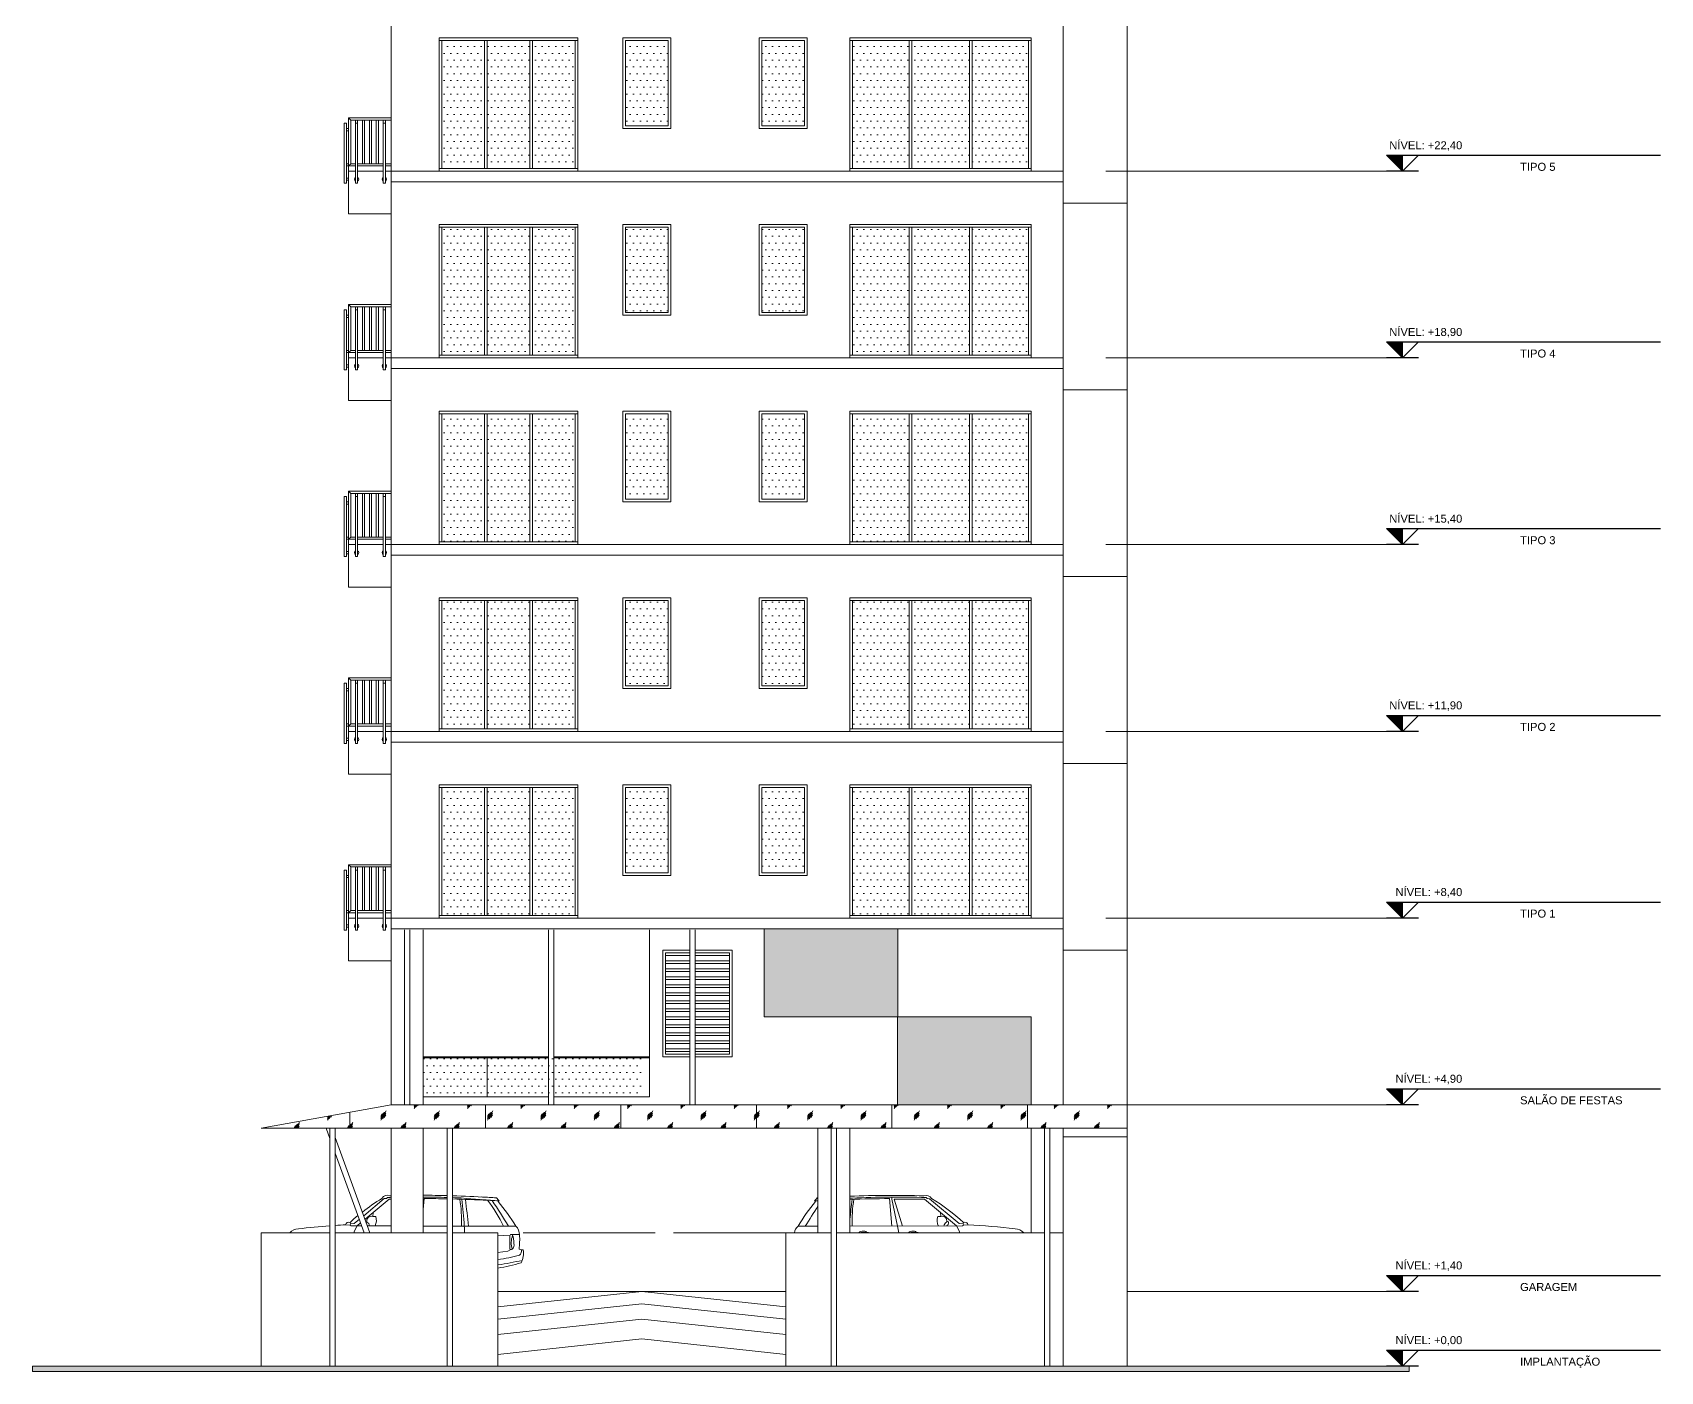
# Model space of a CAD drawing. Header units: millimetres. Extents: x -51 to 151, y -74 to 104.
# Drawn here: x -50.53 to -20.01, y -0.1 to 25 of the extents above; entities that cross this region are included whole.
import ezdxf
from ezdxf.enums import TextEntityAlignment as Align

# ---------------------------------------------------------------- set-up
doc = ezdxf.new("R2010")
doc.units = ezdxf.units.MM
doc.header["$LTSCALE"] = 15
for name, color, linetype in [('251', 251, 'Continuous'), ('G', 8, 'Continuous'), ('Text', 3, 'Continuous')]:
    doc.layers.add(name, color=color, linetype=linetype)
doc.styles.add('DM-TXT-100', font='arial.ttf', dxfattribs={"height": 0.2})
doc.styles.add('PADRAO', font='arial.ttf', dxfattribs={"height": 0.1})
pattern_1 = [(0, (-521.98709, 48.73938), (0.0635, 0.127), [0, -0.127])]

# ---------------------------------------------------------------- blocks, each defined once
blk = doc.blocks.new('SIMBOLO NIVEL CORTE')
blk.add_hatch(color=1).paths.add_polyline_path([(0.3, 0.3), (0, 0.3), (0, 0)])
at = {"color": 1}
for p, q in [((0.301, 0.3), (-4.838, 0.3)), ((-0.301, 0), (0.301, 0)), ((0, 0), (0, 0.3))]:
    blk.add_line(p, q, dxfattribs=at)
blk.add_lwpolyline([(-0.3, 0.3), (0, 0), (0.3, 0.3)], dxfattribs=at)
at = {"layer": 'Text'}
for tag, p, height, style in [('PAVIMENTOXX', (-4.838, 0.412), 0.22, 'PADRAO'), ('PAVIMENTOXXXXX', (-4.838, 0.008), 0.18, 'DM-TXT-100')]:
    blk.add_attdef(tag, p, '', height=height, dxfattribs=dict(at, style=style))
at = {"layer": 'Text', "style": 'DM-TXT-100'}
blk.add_attdef('NIVELXXXXX', text='', height=0.18, dxfattribs=at).set_placement((0.246, 0.412), align=Align.RIGHT)

msp = doc.modelspace()

# ---------------------------------------------------------------- hatches: boundary and pattern name
at = {"linetype": 'Continuous', "lineweight": 13}
h = msp.add_hatch(dxfattribs=at)
h.set_pattern_fill('DOTS', color=153, scale=0.08)
h.set_pattern_definition(pattern_1)
h.paths.add_polyline_path([(-42.055, 24.85), (-42.855, 24.85), (-42.855, 22.45), (-42.055, 22.45)])
h.paths.add_polyline_path([(-41.205, 24.85), (-42.005, 24.85), (-42.005, 22.45), (-41.205, 22.45)])
h.paths.add_polyline_path([(-40.355, 24.85), (-41.155, 24.85), (-41.155, 22.45), (-40.355, 22.45)])
h = msp.add_hatch(dxfattribs=at)
h.set_pattern_fill('DOTS', color=153, scale=0.08)
h.set_pattern_definition(pattern_1)
h.paths.add_polyline_path([(-39.41, 23.25), (-39.41, 24.85), (-38.61, 24.85), (-38.61, 23.25)])
h = msp.add_hatch(dxfattribs=at)
h.set_pattern_fill('DOTS', color=153, scale=0.08)
h.set_pattern_definition(pattern_1)
h.paths.add_polyline_path([(-36.855, 23.25), (-36.855, 24.85), (-36.055, 24.85), (-36.055, 23.25)])
h = msp.add_hatch(dxfattribs=at)
h.set_pattern_fill('DOTS', color=153, scale=0.08)
h.set_pattern_definition(pattern_1)
h.paths.add_polyline_path([(-31.855, 24.85), (-32.913, 24.85), (-32.913, 22.45), (-31.855, 22.45)])
h.paths.add_polyline_path([(-34.096, 24.85), (-35.155, 24.85), (-35.155, 22.45), (-34.096, 22.45)])
h.paths.add_polyline_path([(-32.963, 24.85), (-34.046, 24.85), (-34.046, 22.45), (-32.963, 22.45)])
h = msp.add_hatch(dxfattribs=at)
h.set_pattern_fill('DOTS', color=153, scale=0.08)
h.set_pattern_definition(pattern_1)
h.paths.add_polyline_path([(-42.055, 21.35), (-42.855, 21.35), (-42.855, 18.95), (-42.055, 18.95)])
h.paths.add_polyline_path([(-41.205, 21.35), (-42.005, 21.35), (-42.005, 18.95), (-41.205, 18.95)])
h.paths.add_polyline_path([(-40.355, 21.35), (-41.155, 21.35), (-41.155, 18.95), (-40.355, 18.95)])
h = msp.add_hatch(dxfattribs=at)
h.set_pattern_fill('DOTS', color=153, scale=0.08)
h.set_pattern_definition(pattern_1)
h.paths.add_polyline_path([(-39.41, 19.75), (-39.41, 21.35), (-38.61, 21.35), (-38.61, 19.75)])
h = msp.add_hatch(dxfattribs=at)
h.set_pattern_fill('DOTS', color=153, scale=0.08)
h.set_pattern_definition(pattern_1)
h.paths.add_polyline_path([(-36.855, 19.75), (-36.855, 21.35), (-36.055, 21.35), (-36.055, 19.75)])
h = msp.add_hatch(dxfattribs=at)
h.set_pattern_fill('DOTS', color=153, scale=0.08)
h.set_pattern_definition(pattern_1)
h.paths.add_polyline_path([(-31.855, 21.35), (-32.913, 21.35), (-32.913, 18.95), (-31.855, 18.95)])
h.paths.add_polyline_path([(-34.096, 21.35), (-35.155, 21.35), (-35.155, 18.95), (-34.096, 18.95)])
h.paths.add_polyline_path([(-32.963, 21.35), (-34.046, 21.35), (-34.046, 18.95), (-32.963, 18.95)])
h = msp.add_hatch(dxfattribs=at)
h.set_pattern_fill('DOTS', color=153, scale=0.08)
h.set_pattern_definition(pattern_1)
h.paths.add_polyline_path([(-42.055, 17.85), (-42.855, 17.85), (-42.855, 15.45), (-42.055, 15.45)])
h.paths.add_polyline_path([(-41.205, 17.85), (-42.005, 17.85), (-42.005, 15.45), (-41.205, 15.45)])
h.paths.add_polyline_path([(-40.355, 17.85), (-41.155, 17.85), (-41.155, 15.45), (-40.355, 15.45)])
h = msp.add_hatch(dxfattribs=at)
h.set_pattern_fill('DOTS', color=153, scale=0.08)
h.set_pattern_definition(pattern_1)
h.paths.add_polyline_path([(-39.41, 16.25), (-39.41, 17.85), (-38.61, 17.85), (-38.61, 16.25)])
h = msp.add_hatch(dxfattribs=at)
h.set_pattern_fill('DOTS', color=153, scale=0.08)
h.set_pattern_definition(pattern_1)
h.paths.add_polyline_path([(-36.855, 16.25), (-36.855, 17.85), (-36.055, 17.85), (-36.055, 16.25)])
h = msp.add_hatch(dxfattribs=at)
h.set_pattern_fill('DOTS', color=153, scale=0.08)
h.set_pattern_definition(pattern_1)
h.paths.add_polyline_path([(-31.855, 17.85), (-32.913, 17.85), (-32.913, 15.45), (-31.855, 15.45)])
h.paths.add_polyline_path([(-34.096, 17.85), (-35.155, 17.85), (-35.155, 15.45), (-34.096, 15.45)])
h.paths.add_polyline_path([(-32.963, 17.85), (-34.046, 17.85), (-34.046, 15.45), (-32.963, 15.45)])
h = msp.add_hatch(dxfattribs=at)
h.set_pattern_fill('DOTS', color=153, scale=0.08)
h.set_pattern_definition(pattern_1)
h.paths.add_polyline_path([(-42.055, 14.35), (-42.855, 14.35), (-42.855, 11.95), (-42.055, 11.95)])
h.paths.add_polyline_path([(-41.205, 14.35), (-42.005, 14.35), (-42.005, 11.95), (-41.205, 11.95)])
h.paths.add_polyline_path([(-40.355, 14.35), (-41.155, 14.35), (-41.155, 11.95), (-40.355, 11.95)])
h = msp.add_hatch(dxfattribs=at)
h.set_pattern_fill('DOTS', color=153, scale=0.08)
h.set_pattern_definition(pattern_1)
h.paths.add_polyline_path([(-39.41, 12.75), (-39.41, 14.35), (-38.61, 14.35), (-38.61, 12.75)])
h = msp.add_hatch(dxfattribs=at)
h.set_pattern_fill('DOTS', color=153, scale=0.08)
h.set_pattern_definition(pattern_1)
h.paths.add_polyline_path([(-36.855, 12.75), (-36.855, 14.35), (-36.055, 14.35), (-36.055, 12.75)])
h = msp.add_hatch(dxfattribs=at)
h.set_pattern_fill('DOTS', color=153, scale=0.08)
h.set_pattern_definition(pattern_1)
h.paths.add_polyline_path([(-31.855, 14.35), (-32.913, 14.35), (-32.913, 11.95), (-31.855, 11.95)])
h.paths.add_polyline_path([(-34.096, 14.35), (-35.155, 14.35), (-35.155, 11.95), (-34.096, 11.95)])
h.paths.add_polyline_path([(-32.963, 14.35), (-34.046, 14.35), (-34.046, 11.95), (-32.963, 11.95)])
h = msp.add_hatch(dxfattribs=at)
h.set_pattern_fill('DOTS', color=153, scale=0.08)
h.set_pattern_definition(pattern_1)
h.paths.add_polyline_path([(-42.055, 10.85), (-42.855, 10.85), (-42.855, 8.45), (-42.055, 8.45)])
h.paths.add_polyline_path([(-41.205, 10.85), (-42.005, 10.85), (-42.005, 8.45), (-41.205, 8.45)])
h.paths.add_polyline_path([(-40.355, 10.85), (-41.155, 10.85), (-41.155, 8.45), (-40.355, 8.45)])
h = msp.add_hatch(dxfattribs=at)
h.set_pattern_fill('DOTS', color=153, scale=0.08)
h.set_pattern_definition(pattern_1)
h.paths.add_polyline_path([(-39.41, 9.25), (-39.41, 10.85), (-38.61, 10.85), (-38.61, 9.25)])
h = msp.add_hatch(dxfattribs=at)
h.set_pattern_fill('DOTS', color=153, scale=0.08)
h.set_pattern_definition(pattern_1)
h.paths.add_polyline_path([(-36.855, 9.25), (-36.855, 10.85), (-36.055, 10.85), (-36.055, 9.25)])
h = msp.add_hatch(dxfattribs=at)
h.set_pattern_fill('DOTS', color=153, scale=0.08)
h.set_pattern_definition(pattern_1)
h.paths.add_polyline_path([(-31.855, 10.85), (-32.913, 10.85), (-32.913, 8.45), (-31.855, 8.45)])
h.paths.add_polyline_path([(-34.096, 10.85), (-35.155, 10.85), (-35.155, 8.45), (-34.096, 8.45)])
h.paths.add_polyline_path([(-32.963, 10.85), (-34.046, 10.85), (-34.046, 8.45), (-32.963, 8.45)])
h = msp.add_hatch(dxfattribs=at)
h.set_pattern_fill('ANGLE', color=143, scale=0.001)
h.set_pattern_definition([(0, (-435.740241, 48.34), (0, 0.006985), [0.00508, -0.001905]), (90, (-435.740241, 48.34), (-0.006985, 4e-19), [0.00508, -0.001905])])
h.paths.add_polyline_path([(-34.31, 6.55), (-36.815, 6.55), (-36.815, 8.2), (-34.31, 8.2)])
h.paths.add_polyline_path([(-34.314, 6.55), (-31.805, 6.55), (-31.805, 4.9), (-34.314, 4.9)])
h = msp.add_hatch(dxfattribs=at)
h.set_pattern_fill('DOTS', color=153, scale=0.08)
h.set_pattern_definition([(0, (-521.98709, 52.23938), (0.0635, 0.127), [0, -0.127])])
h.paths.add_polyline_path([(-39.075, 5.05), (-39.075, 5.78), (-43.205, 5.78), (-43.205, 5.05)])
h = msp.add_hatch(dxfattribs=at)
h.set_pattern_fill('GLASS', color=4, scale=0.5, pattern_type=2)
h.set_pattern_definition([(60, (-435.74024, 48.365), (-0.374989, 0.2165), [0.14, -0.36]), (60, (-435.68024, 48.39), (-0.374989, 0.2165), [0.06, -0.44]), (60, (-435.74024, 48.39), (-0.374989, 0.2165), [0.1, -0.4]), (60, (-435.71024, 48.365), (-0.374989, 0.2165), [0.125, -0.375]), (60, (-435.74024, 48.34), (-0.374989, 0.2165), [0.2, -0.3]), (60, (-435.74024, 48.415), (-0.374989, 0.2165), [0.05, -0.45])])
h.paths.add_polyline_path([(-30.005, 4.9), (-43.805, 4.9), (-46.245, 4.459), (-30.005, 4.459)])
h = msp.add_hatch(dxfattribs=at)
h.set_pattern_fill('ANSI31', color=4, scale=0.8, angle=45)
h.set_pattern_definition([(90, (-435.7402, 48.34), (-2.54, 2e-16), [])])
h.paths.add_polyline_path([(-30.005, 4.9), (-43.805, 4.9), (-46.245, 4.459), (-30.005, 4.459)])
h = msp.add_hatch(color=256, dxfattribs=at)
h.dxf.hatch_style = 1
h.paths.add_polyline_path([(-50.53, 0), (-24.72, 0), (-24.72, -0.1), (-50.53, -0.1)])

# ---------------------------------------------------------------- linework, layer by layer
for p, q in [((-42.905, 22.4), (-42.905, 24.9)), ((-40.305, 24.85), (-42.905, 24.85)), ((-42.855, 24.85), (-42.855, 22.45)), ((-42.055, 22.45), (-42.055, 24.85)), ((-42.005, 22.45), (-42.005, 24.85)), ((-41.205, 22.45), (-41.205, 24.85)), ((-41.155, 22.45), (-41.155, 24.85)), ((-40.355, 22.45), (-40.355, 24.85)), ((-31.805, 24.9), (-35.205, 24.9)), ((-31.805, 24.85), (-35.205, 24.85)), ((-42.905, 22.45), (-40.305, 22.45)), ((-40.305, 22.4), (-42.905, 22.4)), ((-31.805, 22.45), (-35.205, 22.45)), ((-42.905, 18.9), (-42.905, 21.4)), ((-31.805, 21.4), (-35.205, 21.4)), ((-40.305, 21.35), (-42.905, 21.35)), ((-42.855, 21.35), (-42.855, 18.95)), ((-42.055, 18.95), (-42.055, 21.35)), ((-42.005, 18.95), (-42.005, 21.35)), ((-41.205, 18.95), (-41.205, 21.35)), ((-41.155, 18.95), (-41.155, 21.35)), ((-40.355, 18.95), (-40.355, 21.35)), ((-31.805, 21.35), (-35.205, 21.35)), ((-42.905, 18.95), (-40.305, 18.95)), ((-31.805, 18.95), (-35.205, 18.95)), ((-40.305, 18.9), (-42.905, 18.9)), ((-42.905, 15.4), (-42.905, 17.9)), ((-40.305, 17.85), (-42.905, 17.85)), ((-42.855, 17.85), (-42.855, 15.45)), ((-42.055, 15.45), (-42.055, 17.85)), ((-42.005, 15.45), (-42.005, 17.85)), ((-41.205, 15.45), (-41.205, 17.85)), ((-41.155, 15.45), (-41.155, 17.85)), ((-40.355, 15.45), (-40.355, 17.85)), ((-31.805, 17.9), (-35.205, 17.9)), ((-31.805, 17.85), (-35.205, 17.85)), ((-42.905, 15.45), (-40.305, 15.45)), ((-40.305, 15.4), (-42.905, 15.4)), ((-31.805, 15.45), (-35.205, 15.45)), ((-42.905, 11.9), (-42.905, 14.4)), ((-40.305, 14.35), (-42.905, 14.35)), ((-42.855, 14.35), (-42.855, 11.95)), ((-42.055, 11.95), (-42.055, 14.35)), ((-42.005, 11.95), (-42.005, 14.35)), ((-41.205, 11.95), (-41.205, 14.35)), ((-41.155, 11.95), (-41.155, 14.35)), ((-40.355, 11.95), (-40.355, 14.35)), ((-31.805, 14.4), (-35.205, 14.4)), ((-31.805, 14.35), (-35.205, 14.35)), ((-42.905, 11.95), (-40.305, 11.95)), ((-31.805, 11.95), (-35.205, 11.95)), ((-40.305, 11.9), (-42.905, 11.9)), ((-31.205, 8.4), (-31.205, 11.7)), ((-42.905, 8.4), (-42.905, 10.9)), ((-40.305, 10.85), (-42.905, 10.85)), ((-42.855, 10.85), (-42.855, 8.45)), ((-42.055, 8.45), (-42.055, 10.85)), ((-42.005, 8.45), (-42.005, 10.85)), ((-41.205, 8.45), (-41.205, 10.85)), ((-41.155, 8.45), (-41.155, 10.85)), ((-40.355, 8.45), (-40.355, 10.85)), ((-31.805, 10.9), (-35.205, 10.9)), ((-31.805, 10.85), (-35.205, 10.85)), ((-42.905, 8.45), (-40.305, 8.45)), ((-40.305, 8.4), (-42.905, 8.4)), ((-31.805, 8.45), (-35.205, 8.45)), ((-43.805, 8.1), (-43.805, 8.2)), ((-43.805, 4.9), (-43.805, 8.18)), ((-43.205, 4.9), (-43.205, 8.18)), ((-31.205, 4.9), (-31.205, 8.2)), ((-38.715, 7.8), (-38.205, 7.8)), ((-38.665, 5.85), (-38.665, 7.75)), ((-38.105, 7.8), (-37.415, 7.8)), ((-37.465, 7.75), (-37.465, 5.85)), ((-45.025, 4.459), (-44.955, 4.267)), ((-44.855, 4.285), (-44.205, 2.5)), ((-43.205, 2.5), (-43.205, 4.459)), ((-35.805, 2.5), (-35.805, 4.459)), ((-35.205, 2.5), (-35.205, 4.459)), ((-31.805, 2.5), (-31.805, 4.459)), ((-31.205, 0), (-31.205, 4.459)), ((-44.855, 3.992), (-44.312, 2.5))]:
    msp.add_line(p, q, dxfattribs=at)
for points in [[(-43.805, 22.4), (-43.805, 25.7)], [(-31.205, 22.4), (-31.205, 25.7)], [(-35.205, 22.4), (-35.205, 24.9)], [(-35.155, 22.45), (-35.155, 24.85)], [(-34.096, 24.85), (-34.096, 22.45)], [(-34.046, 24.85), (-34.046, 22.45)], [(-32.963, 24.85), (-32.963, 22.45)], [(-32.913, 24.85), (-32.913, 22.45)], [(-31.855, 22.45), (-31.855, 24.85)], [(-31.805, 22.4), (-31.805, 24.9)], [(-31.205, 22.4), (-43.805, 22.4)], [(-43.805, 22.2), (-31.205, 22.2), (-31.205, 22.4), (-31.205, 22.4)], [(-41.15, 22.4), (-41.46, 22.4)], [(-25.147, 22.4), (-30.005, 22.4)], [(-43.805, 18.9), (-43.805, 22.2)], [(-31.205, 18.9), (-31.205, 22.2)], [(-35.205, 18.9), (-35.205, 21.4)], [(-31.805, 18.9), (-31.805, 21.4)], [(-35.155, 18.95), (-35.155, 21.35)], [(-34.096, 21.35), (-34.096, 18.95)], [(-34.046, 21.35), (-34.046, 18.95)], [(-32.963, 21.35), (-32.963, 18.95)], [(-32.913, 21.35), (-32.913, 18.95)], [(-31.855, 18.95), (-31.855, 21.35)], [(-31.205, 18.9), (-43.805, 18.9)], [(-43.805, 18.7), (-31.205, 18.7), (-31.205, 18.9), (-31.205, 18.9)], [(-43.805, 15.4), (-43.805, 18.7)], [(-41.15, 18.9), (-41.46, 18.9)], [(-31.205, 15.4), (-31.205, 18.7)], [(-25.147, 18.9), (-30.005, 18.9)], [(-35.205, 15.4), (-35.205, 17.9)], [(-35.155, 15.45), (-35.155, 17.85)], [(-34.096, 17.85), (-34.096, 15.45)], [(-34.046, 17.85), (-34.046, 15.45)], [(-32.963, 17.85), (-32.963, 15.45)], [(-32.913, 17.85), (-32.913, 15.45)], [(-31.855, 15.45), (-31.855, 17.85)], [(-31.805, 15.4), (-31.805, 17.9)], [(-31.205, 15.4), (-43.805, 15.4)], [(-43.805, 15.2), (-31.205, 15.2), (-31.205, 15.4), (-31.205, 15.4)], [(-41.15, 15.4), (-41.46, 15.4)], [(-25.147, 15.4), (-30.005, 15.4)], [(-43.805, 11.9), (-43.805, 15.2)], [(-31.205, 11.9), (-31.205, 15.2)], [(-35.205, 11.9), (-35.205, 14.4)], [(-35.155, 11.95), (-35.155, 14.35)], [(-34.096, 14.35), (-34.096, 11.95)], [(-34.046, 14.35), (-34.046, 11.95)], [(-32.963, 14.35), (-32.963, 11.95)], [(-32.913, 14.35), (-32.913, 11.95)], [(-31.855, 11.95), (-31.855, 14.35)], [(-31.805, 11.9), (-31.805, 14.4)], [(-31.205, 11.9), (-43.805, 11.9)], [(-43.805, 11.7), (-31.205, 11.7), (-31.205, 11.9), (-31.205, 11.9)], [(-43.805, 8.4), (-43.805, 11.7)], [(-41.15, 11.9), (-41.46, 11.9)], [(-31.205, 8.4), (-31.205, 11.7)], [(-25.147, 11.9), (-30.005, 11.9)], [(-35.205, 8.4), (-35.205, 10.9)], [(-35.155, 8.45), (-35.155, 10.85)], [(-34.096, 10.85), (-34.096, 8.45)], [(-34.046, 10.85), (-34.046, 8.45)], [(-32.963, 10.85), (-32.963, 8.45)], [(-32.913, 10.85), (-32.913, 8.45)], [(-31.855, 8.45), (-31.855, 10.85)], [(-31.805, 8.4), (-31.805, 10.9)], [(-31.205, 8.4), (-43.805, 8.4)], [(-43.805, 8.2), (-31.208, 8.2), (-31.208, 8.4), (-31.205, 8.4)], [(-41.15, 8.4), (-41.46, 8.4)], [(-25.147, 8.4), (-30.005, 8.4)], [(-25.147, 8.4), (-30.005, 8.4)], [(-43.555, 4.9), (-43.555, 8.18)], [(-43.455, 4.9), (-43.455, 8.18)], [(-40.855, 4.9), (-40.855, 8.18)], [(-40.755, 4.9), (-40.755, 8.18)], [(-38.965, 8.18), (-38.965, 5.05)], [(-38.205, 4.9), (-38.205, 8.18)], [(-38.105, 4.9), (-38.105, 8.18)], [(-38.715, 5.8), (-38.715, 7.8)], [(-38.665, 7.8), (-38.205, 7.8)], [(-38.665, 7.75), (-38.205, 7.75)], [(-38.105, 7.8), (-37.465, 7.8)], [(-38.105, 7.75), (-37.465, 7.75)], [(-37.415, 7.8), (-37.415, 5.8)], [(-40.855, 5.8), (-43.205, 5.8)], [(-38.965, 5.8), (-40.755, 5.8)], [(-38.715, 5.8), (-38.205, 5.8)], [(-38.665, 5.85), (-38.205, 5.85)], [(-38.665, 5.85), (-38.205, 5.85)], [(-38.105, 5.85), (-37.465, 5.85)], [(-38.105, 5.85), (-37.465, 5.85)], [(-38.105, 5.8), (-37.415, 5.8)], [(-40.855, 5.78), (-43.205, 5.78)], [(-38.965, 5.78), (-40.755, 5.78)], [(-25.147, 4.9), (-30.005, 4.9)], [(-44.955, 4.459), (-44.955, 0)], [(-44.855, 4.459), (-44.855, 0)], [(-43.805, 4.459), (-43.805, 2.5)], [(-42.755, 4.459), (-42.755, 0)], [(-42.655, 4.459), (-42.655, 0)], [(-35.555, 4.459), (-35.555, 0)], [(-35.455, 4.459), (-35.455, 0)], [(-31.555, 4.459), (-31.555, 0)], [(-31.455, 4.459), (-31.455, 0)], [(-44.955, 2.5), (-46.245, 2.5), (-46.245, 0), (-41.805, 0), (-41.805, 2.5), (-42.655, 2.5)], [(-42.755, 2.5), (-44.855, 2.5)], [(-31.455, 2.5), (-31.205, 2.5), (-31.205, 0), (-36.405, 0), (-36.405, 2.5), (-35.555, 2.5)], [(-35.455, 2.5), (-31.555, 2.5)], [(-41.805, 1.11), (-39.105, 1.4), (-36.405, 1.11)], [(-25.147, 1.4), (-30.005, 1.4)], [(-41.805, 0.88), (-39.105, 1.17), (-36.405, 0.88)], [(-41.805, 0.59), (-39.105, 0.88), (-36.405, 0.59)], [(-41.805, 0.22), (-39.105, 0.51), (-36.405, 0.22)], [(-25.147, 0), (-30.005, 0)]]:
    msp.add_lwpolyline(points, dxfattribs=at)
for points in [[(-42.905, 22.4), (-40.305, 22.4), (-40.305, 24.9), (-42.905, 24.9)], [(-38.56, 23.2), (-39.46, 23.2), (-39.46, 24.9), (-38.56, 24.9)], [(-38.61, 23.25), (-39.41, 23.25), (-39.41, 24.85), (-38.61, 24.85)], [(-36.005, 23.2), (-36.905, 23.2), (-36.905, 24.9), (-36.005, 24.9)], [(-36.055, 23.25), (-36.855, 23.25), (-36.855, 24.85), (-36.055, 24.85)], [(-42.905, 18.9), (-40.305, 18.9), (-40.305, 21.4), (-42.905, 21.4)], [(-38.56, 19.7), (-39.46, 19.7), (-39.46, 21.4), (-38.56, 21.4)], [(-36.005, 19.7), (-36.905, 19.7), (-36.905, 21.4), (-36.005, 21.4)], [(-38.61, 19.75), (-39.41, 19.75), (-39.41, 21.35), (-38.61, 21.35)], [(-36.055, 19.75), (-36.855, 19.75), (-36.855, 21.35), (-36.055, 21.35)], [(-42.905, 15.4), (-40.305, 15.4), (-40.305, 17.9), (-42.905, 17.9)], [(-38.56, 16.2), (-39.46, 16.2), (-39.46, 17.9), (-38.56, 17.9)], [(-38.61, 16.25), (-39.41, 16.25), (-39.41, 17.85), (-38.61, 17.85)], [(-36.005, 16.2), (-36.905, 16.2), (-36.905, 17.9), (-36.005, 17.9)], [(-36.055, 16.25), (-36.855, 16.25), (-36.855, 17.85), (-36.055, 17.85)], [(-42.905, 11.9), (-40.305, 11.9), (-40.305, 14.4), (-42.905, 14.4)], [(-38.56, 12.7), (-39.46, 12.7), (-39.46, 14.4), (-38.56, 14.4)], [(-38.61, 12.75), (-39.41, 12.75), (-39.41, 14.35), (-38.61, 14.35)], [(-36.005, 12.7), (-36.905, 12.7), (-36.905, 14.4), (-36.005, 14.4)], [(-36.055, 12.75), (-36.855, 12.75), (-36.855, 14.35), (-36.055, 14.35)], [(-42.905, 8.4), (-40.305, 8.4), (-40.305, 10.9), (-42.905, 10.9)], [(-38.56, 9.2), (-39.46, 9.2), (-39.46, 10.9), (-38.56, 10.9)], [(-38.61, 9.25), (-39.41, 9.25), (-39.41, 10.85), (-38.61, 10.85)], [(-36.005, 9.2), (-36.905, 9.2), (-36.905, 10.9), (-36.005, 10.9)], [(-36.055, 9.25), (-36.855, 9.25), (-36.855, 10.85), (-36.055, 10.85)], [(-34.314, 6.55), (-31.805, 6.55), (-31.805, 4.9), (-34.314, 4.9)], [(-41.805, 1.4), (-36.405, 1.4), (-36.405, 0), (-41.805, 0)], [(-50.53, 0), (-24.72, 0), (-24.72, -0.1), (-50.53, -0.1)]]:
    msp.add_lwpolyline(points, close=True, dxfattribs=at)
at = {"linetype": 'Continuous', "lineweight": 5}
for points in [[(-44.685, 23.3), (-44.645, 23.3)], [(-44.645, 23.2), (-44.605, 23.2)], [(-44.605, 23.4), (-43.805, 23.4)], [(-44.605, 23.4), (-44.605, 22.4)], [(-44.605, 23.4), (-44.565, 23.36)], [(-44.565, 23.36), (-43.805, 23.36)], [(-44.565, 23.36), (-44.565, 22.54)], [(-44.475, 23.36), (-44.475, 22.4)], [(-44.475, 22.175), (-44.475, 23.3)], [(-44.475, 23.3), (-44.435, 23.3)], [(-44.435, 23.36), (-44.435, 22.4)], [(-44.435, 22.175), (-44.435, 23.3)], [(-44.345, 23.36), (-44.345, 22.54)], [(-44.305, 23.36), (-44.305, 22.54)], [(-44.215, 23.36), (-44.215, 22.54)], [(-44.175, 23.36), (-44.175, 22.54)], [(-44.085, 23.36), (-44.085, 22.54)], [(-44.045, 23.36), (-44.045, 22.54)], [(-43.955, 23.36), (-43.955, 22.54)], [(-43.955, 22.175), (-43.955, 23.3)], [(-43.955, 23.3), (-43.915, 23.3)], [(-43.915, 23.36), (-43.915, 22.54)], [(-43.915, 22.175), (-43.915, 23.3)], [(-44.645, 23.16), (-44.605, 23.16)], [(-44.605, 22.54), (-44.645, 22.54)], [(-44.605, 22.5), (-44.645, 22.5)], [(-44.605, 22.5), (-44.565, 22.54)], [(-44.605, 22.5), (-44.475, 22.5)], [(-44.605, 22.4), (-44.605, 21.6), (-43.805, 21.6)], [(-44.475, 22.4), (-44.605, 22.4)], [(-44.565, 22.54), (-44.475, 22.54)], [(-44.435, 22.54), (-43.955, 22.54)], [(-44.435, 22.5), (-43.955, 22.5)], [(-43.955, 22.4), (-44.435, 22.4)], [(-43.915, 22.54), (-43.805, 22.54)], [(-43.915, 22.5), (-43.805, 22.5)], [(-43.805, 22.4), (-43.915, 22.4)], [(-43.805, 22.4), (-43.805, 22.4), (-43.805, 22.2)], [(-44.685, 22.175), (-44.645, 22.175)], [(-44.605, 22.27), (-44.645, 22.27)], [(-44.605, 22.23), (-44.645, 22.23)], [(-44.475, 22.175), (-44.435, 22.175)], [(-43.955, 22.175), (-43.915, 22.175)], [(-44.605, 19.9), (-43.805, 19.9)], [(-44.605, 19.9), (-44.605, 18.9)], [(-44.605, 19.9), (-44.565, 19.86)], [(-44.565, 19.86), (-43.805, 19.86)], [(-44.565, 19.86), (-44.565, 19.04)], [(-44.475, 19.86), (-44.475, 18.9)], [(-44.435, 19.86), (-44.435, 18.9)], [(-44.345, 19.86), (-44.345, 19.04)], [(-44.305, 19.86), (-44.305, 19.04)], [(-44.215, 19.86), (-44.215, 19.04)], [(-44.175, 19.86), (-44.175, 19.04)], [(-44.085, 19.86), (-44.085, 19.04)], [(-44.045, 19.86), (-44.045, 19.04)], [(-43.955, 19.86), (-43.955, 19.04)], [(-43.915, 19.86), (-43.915, 19.04)], [(-44.685, 19.8), (-44.645, 19.8)], [(-44.645, 19.7), (-44.605, 19.7)], [(-44.645, 19.66), (-44.605, 19.66)], [(-44.475, 18.675), (-44.475, 19.8)], [(-44.475, 19.8), (-44.435, 19.8)], [(-44.435, 18.675), (-44.435, 19.8)], [(-43.955, 18.675), (-43.955, 19.8)], [(-43.955, 19.8), (-43.915, 19.8)], [(-43.915, 18.675), (-43.915, 19.8)], [(-44.605, 19.04), (-44.645, 19.04)], [(-44.605, 19), (-44.645, 19)], [(-44.605, 19), (-44.565, 19.04)], [(-44.605, 19), (-44.475, 19)], [(-44.565, 19.04), (-44.475, 19.04)], [(-44.435, 19.04), (-43.955, 19.04)], [(-44.435, 19), (-43.955, 19)], [(-43.915, 19.04), (-43.805, 19.04)], [(-43.915, 19), (-43.805, 19)], [(-44.685, 18.675), (-44.645, 18.675)], [(-44.605, 18.77), (-44.645, 18.77)], [(-44.605, 18.73), (-44.645, 18.73)], [(-44.605, 18.9), (-44.605, 18.1), (-43.805, 18.1)], [(-44.475, 18.9), (-44.605, 18.9)], [(-44.475, 18.675), (-44.435, 18.675)], [(-43.955, 18.9), (-44.435, 18.9)], [(-43.955, 18.675), (-43.915, 18.675)], [(-43.805, 18.9), (-43.915, 18.9)], [(-43.805, 18.9), (-43.805, 18.9), (-43.805, 18.7)], [(-44.685, 16.3), (-44.645, 16.3)], [(-44.645, 16.2), (-44.605, 16.2)], [(-44.605, 16.4), (-43.805, 16.4)], [(-44.605, 16.4), (-44.605, 15.4)], [(-44.605, 16.4), (-44.565, 16.36)], [(-44.565, 16.36), (-43.805, 16.36)], [(-44.565, 16.36), (-44.565, 15.54)], [(-44.475, 16.36), (-44.475, 15.4)], [(-44.475, 15.175), (-44.475, 16.3)], [(-44.475, 16.3), (-44.435, 16.3)], [(-44.435, 16.36), (-44.435, 15.4)], [(-44.435, 15.175), (-44.435, 16.3)], [(-44.345, 16.36), (-44.345, 15.54)], [(-44.305, 16.36), (-44.305, 15.54)], [(-44.215, 16.36), (-44.215, 15.54)], [(-44.175, 16.36), (-44.175, 15.54)], [(-44.085, 16.36), (-44.085, 15.54)], [(-44.045, 16.36), (-44.045, 15.54)], [(-43.955, 16.36), (-43.955, 15.54)], [(-43.955, 15.175), (-43.955, 16.3)], [(-43.955, 16.3), (-43.915, 16.3)], [(-43.915, 16.36), (-43.915, 15.54)], [(-43.915, 15.175), (-43.915, 16.3)], [(-44.645, 16.16), (-44.605, 16.16)], [(-44.605, 15.54), (-44.645, 15.54)], [(-44.605, 15.5), (-44.645, 15.5)], [(-44.605, 15.27), (-44.645, 15.27)], [(-44.605, 15.5), (-44.565, 15.54)], [(-44.605, 15.5), (-44.475, 15.5)], [(-44.605, 15.4), (-44.605, 14.6), (-43.805, 14.6)], [(-44.475, 15.4), (-44.605, 15.4)], [(-44.565, 15.54), (-44.475, 15.54)], [(-44.435, 15.54), (-43.955, 15.54)], [(-44.435, 15.5), (-43.955, 15.5)], [(-43.955, 15.4), (-44.435, 15.4)], [(-43.915, 15.54), (-43.805, 15.54)], [(-43.915, 15.5), (-43.805, 15.5)], [(-43.805, 15.4), (-43.915, 15.4)], [(-43.805, 15.4), (-43.805, 15.4), (-43.805, 15.2)], [(-44.685, 15.175), (-44.645, 15.175)], [(-44.605, 15.23), (-44.645, 15.23)], [(-44.475, 15.175), (-44.435, 15.175)], [(-43.955, 15.175), (-43.915, 15.175)], [(-44.605, 12.9), (-43.805, 12.9)], [(-44.605, 12.9), (-44.605, 11.9)], [(-44.605, 12.9), (-44.565, 12.86)], [(-44.565, 12.86), (-43.805, 12.86)], [(-44.565, 12.86), (-44.565, 12.04)], [(-44.475, 12.86), (-44.475, 11.9)], [(-44.435, 12.86), (-44.435, 11.9)], [(-44.345, 12.86), (-44.345, 12.04)], [(-44.305, 12.86), (-44.305, 12.04)], [(-44.215, 12.86), (-44.215, 12.04)], [(-44.175, 12.86), (-44.175, 12.04)], [(-44.085, 12.86), (-44.085, 12.04)], [(-44.045, 12.86), (-44.045, 12.04)], [(-43.955, 12.86), (-43.955, 12.04)], [(-43.915, 12.86), (-43.915, 12.04)], [(-44.685, 12.8), (-44.645, 12.8)], [(-44.645, 12.7), (-44.605, 12.7)], [(-44.645, 12.66), (-44.605, 12.66)], [(-44.475, 11.675), (-44.475, 12.8)], [(-44.475, 12.8), (-44.435, 12.8)], [(-44.435, 11.675), (-44.435, 12.8)], [(-43.955, 11.675), (-43.955, 12.8)], [(-43.955, 12.8), (-43.915, 12.8)], [(-43.915, 11.675), (-43.915, 12.8)], [(-44.605, 12.04), (-44.645, 12.04)], [(-44.605, 12), (-44.645, 12)], [(-44.605, 12), (-44.565, 12.04)], [(-44.605, 12), (-44.475, 12)], [(-44.565, 12.04), (-44.475, 12.04)], [(-44.435, 12.04), (-43.955, 12.04)], [(-44.435, 12), (-43.955, 12)], [(-43.915, 12.04), (-43.805, 12.04)], [(-43.915, 12), (-43.805, 12)], [(-44.685, 11.675), (-44.645, 11.675)], [(-44.605, 11.77), (-44.645, 11.77)], [(-44.605, 11.73), (-44.645, 11.73)], [(-44.605, 11.9), (-44.605, 11.1), (-43.805, 11.1)], [(-44.475, 11.9), (-44.605, 11.9)], [(-44.475, 11.675), (-44.435, 11.675)], [(-43.955, 11.9), (-44.435, 11.9)], [(-43.955, 11.675), (-43.915, 11.675)], [(-43.805, 11.9), (-43.915, 11.9)], [(-43.805, 11.9), (-43.805, 11.9), (-43.805, 11.7)], [(-44.685, 9.3), (-44.645, 9.3)], [(-44.645, 9.2), (-44.605, 9.2)], [(-44.645, 9.16), (-44.605, 9.16)], [(-44.605, 9.4), (-43.805, 9.4)], [(-44.605, 9.4), (-44.605, 8.4)], [(-44.605, 9.4), (-44.565, 9.36)], [(-44.565, 9.36), (-43.805, 9.36)], [(-44.565, 9.36), (-44.565, 8.54)], [(-44.475, 9.36), (-44.475, 8.4)], [(-44.475, 8.175), (-44.475, 9.3)], [(-44.475, 9.3), (-44.435, 9.3)], [(-44.435, 9.36), (-44.435, 8.4)], [(-44.435, 8.175), (-44.435, 9.3)], [(-44.345, 9.36), (-44.345, 8.54)], [(-44.305, 9.36), (-44.305, 8.54)], [(-44.215, 9.36), (-44.215, 8.54)], [(-44.175, 9.36), (-44.175, 8.54)], [(-44.085, 9.36), (-44.085, 8.54)], [(-44.045, 9.36), (-44.045, 8.54)], [(-43.955, 9.36), (-43.955, 8.54)], [(-43.955, 8.175), (-43.955, 9.3)], [(-43.955, 9.3), (-43.915, 9.3)], [(-43.915, 9.36), (-43.915, 8.54)], [(-43.915, 8.175), (-43.915, 9.3)], [(-44.605, 8.54), (-44.645, 8.54)], [(-44.605, 8.5), (-44.645, 8.5)], [(-44.605, 8.27), (-44.645, 8.27)], [(-44.605, 8.5), (-44.565, 8.54)], [(-44.605, 8.5), (-44.475, 8.5)], [(-44.605, 8.4), (-44.605, 7.6), (-43.805, 7.6)], [(-44.475, 8.4), (-44.605, 8.4)], [(-44.565, 8.54), (-44.475, 8.54)], [(-44.435, 8.54), (-43.955, 8.54)], [(-44.435, 8.5), (-43.955, 8.5)], [(-43.955, 8.4), (-44.435, 8.4)], [(-43.915, 8.54), (-43.805, 8.54)], [(-43.915, 8.5), (-43.805, 8.5)], [(-43.805, 8.4), (-43.915, 8.4)], [(-43.805, 8.4), (-43.805, 8.4), (-43.805, 8.2)], [(-44.685, 8.175), (-44.645, 8.175)], [(-44.605, 8.23), (-44.645, 8.23)], [(-44.475, 8.175), (-44.435, 8.175)], [(-43.955, 8.175), (-43.915, 8.175)]]:
    msp.add_lwpolyline(points, dxfattribs=at)
for points in [[(-44.685, 23.3), (-44.645, 23.3), (-44.645, 22.175), (-44.685, 22.175)], [(-44.685, 19.8), (-44.645, 19.8), (-44.645, 18.675), (-44.685, 18.675)], [(-44.685, 16.3), (-44.645, 16.3), (-44.645, 15.175), (-44.685, 15.175)], [(-44.685, 12.8), (-44.645, 12.8), (-44.645, 11.675), (-44.685, 11.675)], [(-44.685, 9.3), (-44.645, 9.3), (-44.645, 8.175), (-44.685, 8.175)]]:
    msp.add_lwpolyline(points, close=True, dxfattribs=at)
at = {"color": 143, "linetype": 'Continuous', "lineweight": 13}
msp.add_lwpolyline([(-34.31, 6.55), (-36.815, 6.55), (-36.815, 8.2), (-34.31, 8.2)], close=True, dxfattribs=at)
for points in [[(-31.805, 8.2), (-34.314, 8.2)], [(-38.665, 7.7), (-38.205, 7.7)], [(-38.105, 7.7), (-37.465, 7.7)], [(-38.665, 7.6), (-38.205, 7.6)], [(-38.665, 7.55), (-38.205, 7.55)], [(-38.665, 7.45), (-38.205, 7.45)], [(-38.665, 7.4), (-38.205, 7.4)], [(-38.105, 7.6), (-37.465, 7.6)], [(-38.105, 7.55), (-37.465, 7.55)], [(-38.105, 7.45), (-37.465, 7.45)], [(-38.105, 7.4), (-37.465, 7.4)], [(-38.665, 7.3), (-38.205, 7.3)], [(-38.665, 7.25), (-38.205, 7.25)], [(-38.665, 7.15), (-38.205, 7.15)], [(-38.665, 7.1), (-38.205, 7.1)], [(-38.105, 7.3), (-37.465, 7.3)], [(-38.105, 7.25), (-37.465, 7.25)], [(-38.105, 7.15), (-37.465, 7.15)], [(-38.105, 7.1), (-37.465, 7.1)], [(-38.665, 7), (-38.205, 7)], [(-38.665, 6.95), (-38.205, 6.95)], [(-38.665, 6.85), (-38.205, 6.85)], [(-38.665, 6.8), (-38.205, 6.8)], [(-38.105, 7), (-37.465, 7)], [(-38.105, 6.95), (-37.465, 6.95)], [(-38.105, 6.85), (-37.465, 6.85)], [(-38.105, 6.8), (-37.465, 6.8)], [(-38.665, 6.7), (-38.205, 6.7)], [(-38.665, 6.65), (-38.205, 6.65)], [(-38.665, 6.55), (-38.205, 6.55)], [(-38.665, 6.5), (-38.205, 6.5)], [(-38.105, 6.7), (-37.465, 6.7)], [(-38.105, 6.65), (-37.465, 6.65)], [(-38.105, 6.55), (-37.465, 6.55)], [(-38.105, 6.5), (-37.465, 6.5)], [(-38.665, 6.4), (-38.205, 6.4)], [(-38.665, 6.35), (-38.205, 6.35)], [(-38.665, 6.25), (-38.205, 6.25)], [(-38.665, 6.2), (-38.205, 6.2)], [(-38.105, 6.4), (-37.465, 6.4)], [(-38.105, 6.35), (-37.465, 6.35)], [(-38.105, 6.25), (-37.465, 6.25)], [(-38.105, 6.2), (-37.465, 6.2)], [(-38.665, 6.1), (-38.205, 6.1)], [(-38.665, 6.05), (-38.205, 6.05)], [(-38.665, 5.95), (-38.205, 5.95)], [(-38.665, 5.9), (-38.205, 5.9)], [(-38.105, 6.1), (-37.465, 6.1)], [(-38.105, 6.05), (-37.465, 6.05)], [(-38.105, 5.95), (-37.465, 5.95)], [(-38.105, 5.9), (-37.465, 5.9)]]:
    msp.add_lwpolyline(points, dxfattribs=at)
at = {"color": 4, "linetype": 'Continuous', "lineweight": 13}
for points in [[(-40.855, 5.05), (-43.205, 5.05), (-43.205, 5.78), (-40.855, 5.78)], [(-40.755, 5.78), (-38.965, 5.78)]]:
    msp.add_lwpolyline(points, dxfattribs=at)
at = {"color": 153, "linetype": 'Continuous', "lineweight": 13}
for points in [[(-42.005, 5.78), (-42.005, 5.05)], [(-38.965, 5.05), (-40.755, 5.05)]]:
    msp.add_lwpolyline(points, dxfattribs=at)
msp.add_lwpolyline([(-30.005, 4.9), (-43.805, 4.9), (-46.245, 4.459), (-30.005, 4.459)], close=True, dxfattribs=at)
at = {"linetype": 'Continuous', "lineweight": 5}
for centre, start, end in [((-44.455, 22.25), 120, 240), ((-44.455, 22.25), 300, 60), ((-43.935, 22.25), 120, 240), ((-43.935, 22.25), 300, 60), ((-44.455, 18.75), 120, 240), ((-44.455, 18.75), 300, 60), ((-43.935, 18.75), 120, 240), ((-43.935, 18.75), 300, 60), ((-44.455, 15.25), 120, 240), ((-44.455, 15.25), 300, 60), ((-43.935, 15.25), 120, 240), ((-43.935, 15.25), 300, 60), ((-44.455, 11.75), 120, 240), ((-44.455, 11.75), 300, 60), ((-43.935, 11.75), 120, 240), ((-43.935, 11.75), 300, 60), ((-44.455, 8.25), 120, 240), ((-44.455, 8.25), 300, 60), ((-43.935, 8.25), 120, 240), ((-43.935, 8.25), 300, 60)]:
    msp.add_arc(centre, 0.04, start, end, dxfattribs=at)
at = {"layer": '251', "lineweight": 0}
for p, q in [((-35.036, 2.498), (-35.017, 2.5)), ((-35.036, 2.499), (-35.031, 2.499)), ((-35.031, 2.499), (-35.03, 2.503)), ((-35.031, 2.499), (-35.017, 2.501)), ((-35.03, 2.503), (-35.026, 2.511)), ((-35.026, 2.511), (-35.021, 2.516)), ((-35.021, 2.516), (-35.013, 2.52)), ((-34.992, 2.502), (-35.017, 2.5)), ((-35.017, 2.501), (-34.992, 2.502)), ((-35.013, 2.52), (-34.999, 2.524)), ((-34.999, 2.524), (-34.977, 2.527)), ((-34.962, 2.504), (-34.992, 2.502)), ((-34.992, 2.502), (-34.962, 2.503)), ((-34.949, 2.528), (-34.977, 2.527)), ((-34.932, 2.504), (-34.962, 2.503)), ((-34.962, 2.504), (-34.932, 2.504)), ((-34.924, 2.528), (-34.949, 2.528)), ((-34.932, 2.504), (-34.908, 2.503)), ((-34.908, 2.504), (-34.932, 2.504)), ((-34.924, 2.528), (-34.914, 2.526)), ((-34.914, 2.526), (-34.906, 2.523)), ((-34.894, 2.503), (-34.908, 2.504)), ((-34.889, 2.503), (-34.908, 2.503)), ((-34.906, 2.523), (-34.9, 2.518)), ((-34.895, 2.509), (-34.9, 2.518)), ((-34.895, 2.509), (-34.894, 2.503)), ((-34.889, 2.503), (-34.894, 2.503)), ((-34.889, 2.503), (-34.872, 2.503)), ((-34.872, 2.502), (-34.889, 2.503)), ((-34.871, 2.502), (-34.872, 2.503)), ((-34.872, 2.503), (-34.872, 2.503)), ((-34.871, 2.502), (-34.872, 2.502)), ((-34.871, 2.497), (-34.872, 2.502)), ((-34.872, 2.502), (-34.872, 2.502)), ((-34.871, 2.502), (-34.869, 2.499)), ((-34.868, 2.502), (-34.869, 2.499)), ((-34.868, 2.502), (-34.869, 2.499)), ((-34.868, 2.502), (-34.868, 2.496)), ((-34.867, 2.502), (-34.868, 2.502)), ((-34.867, 2.502), (-34.868, 2.502)), ((-34.866, 2.502), (-34.867, 2.502)), ((-34.867, 2.502), (-34.867, 2.502)), ((-34.867, 2.502), (-34.866, 2.497)), ((-34.866, 2.502), (-34.867, 2.502)), ((-34.866, 2.502), (-34.856, 2.502)), ((-34.856, 2.502), (-34.866, 2.502)), ((-34.856, 2.502), (-34.844, 2.501)), ((-34.856, 2.502), (-34.844, 2.501)), ((-34.844, 2.501), (-34.833, 2.5)), ((-34.832, 2.5), (-34.844, 2.501)), ((-34.824, 2.499), (-34.833, 2.5)), ((-34.832, 2.5), (-34.823, 2.499)), ((-34.824, 2.499), (-34.819, 2.498)), ((-34.819, 2.498), (-34.819, 2.498)), ((-34.104, 2.498), (-34.086, 2.5)), ((-34.104, 2.499), (-34.1, 2.499)), ((-34.1, 2.499), (-34.099, 2.503)), ((-34.1, 2.499), (-34.086, 2.501)), ((-34.099, 2.503), (-34.095, 2.511)), ((-34.095, 2.511), (-34.09, 2.516)), ((-34.09, 2.516), (-34.081, 2.52)), ((-34.061, 2.502), (-34.086, 2.5)), ((-34.086, 2.501), (-34.061, 2.502)), ((-34.081, 2.52), (-34.068, 2.524)), ((-34.068, 2.524), (-34.046, 2.527)), ((-34.031, 2.504), (-34.061, 2.502)), ((-34.061, 2.502), (-34.031, 2.503)), ((-34.017, 2.528), (-34.046, 2.527)), ((-34.001, 2.504), (-34.031, 2.503)), ((-34.031, 2.504), (-34.001, 2.504)), ((-33.993, 2.528), (-34.017, 2.528)), ((-34.001, 2.504), (-33.977, 2.503)), ((-33.977, 2.504), (-34.001, 2.504)), ((-33.993, 2.528), (-33.983, 2.526)), ((-33.983, 2.526), (-33.975, 2.523)), ((-33.963, 2.503), (-33.977, 2.504)), ((-33.957, 2.503), (-33.977, 2.503)), ((-33.975, 2.523), (-33.969, 2.518)), ((-33.964, 2.509), (-33.969, 2.518)), ((-33.964, 2.509), (-33.963, 2.503)), ((-33.958, 2.503), (-33.963, 2.503)), ((-33.958, 2.503), (-33.941, 2.503)), ((-33.941, 2.502), (-33.957, 2.503)), ((-33.94, 2.503), (-33.941, 2.503)), ((-33.941, 2.502), (-33.94, 2.502)), ((-33.939, 2.502), (-33.94, 2.503)), ((-33.939, 2.502), (-33.94, 2.502)), ((-33.939, 2.502), (-33.938, 2.499)), ((-33.937, 2.502), (-33.938, 2.499)), ((-33.937, 2.502), (-33.938, 2.499)), ((-33.938, 2.499), (-33.938, 2.499)), ((-33.936, 2.502), (-33.937, 2.502)), ((-33.936, 2.502), (-33.937, 2.502)), ((-33.935, 2.502), (-33.936, 2.502)), ((-33.936, 2.502), (-33.936, 2.502)), ((-33.935, 2.502), (-33.936, 2.502)), ((-33.935, 2.502), (-33.925, 2.502)), ((-33.925, 2.502), (-33.935, 2.502)), ((-33.925, 2.502), (-33.913, 2.501)), ((-33.925, 2.502), (-33.913, 2.501)), ((-33.913, 2.501), (-33.901, 2.5)), ((-33.901, 2.5), (-33.913, 2.501)), ((-33.901, 2.5), (-33.892, 2.499)), ((-33.892, 2.499), (-33.901, 2.5))]:
    msp.add_line(p, q, dxfattribs=at)
at = {"layer": '251', "lineweight": 5}
for points in [[(-44.347, 2.888, -0.028781), (-43.98, 3.143, -0.385366), (-43.831, 3.194, -0.000328), (-43.805, 3.195)], [(-44.322, 2.82), (-43.939, 3.14), (-43.892, 3.143), (-43.876, 3.162, -0.000958), (-43.805, 3.164)], [(-43.205, 3.203, -0.005572), (-42.755, 3.197, -0.005572)], [(-43.205, 3.17, -0.00604), (-42.755, 3.162, -0.00604)], [(-43.205, 2.933), (-43.187, 3.142, -0.00329), (-42.755, 3.135, -0.00329)], [(-42.655, 3.194, -0.00794), (-42.014, 3.165)], [(-42.655, 3.159, -0.002187), (-42.492, 3.152, 0.001221), (-41.783, 3.098)], [(-42.655, 3.133, -0.005004), (-41.998, 3.109)], [(-42.105, 3.171, -0.003386), (-41.832, 3.153, -0.007164), (-41.783, 3.098, 0.152641), (-41.802, 3.086, -0.043639), (-41.472, 2.624, -0.23675), (-41.401, 2.461, -0.05669), (-41.409, 2.193, 0.077882), (-41.33, 2.178, -0.163522), (-41.369, 1.936, -0.024361), (-41.805, 1.837)], [(-42.105, 3.122, 0.000555), (-41.783, 3.098)], [(-42.105, 3.114, -0.002455), (-41.783, 3.098)], [(-41.91, 3.105, 0.000854), (-41.608, 2.625, -29.470645)], [(-44.855, 2.639, -0.004015), (-44.66, 2.65, -0.484946), (-44.577, 2.694, -0.012614), (-44.429, 2.822)], [(-44.281, 2.71, -0.176541), (-44.26, 2.701, -0.595631), (-44.152, 2.806)], [(-44.147, 2.879), (-44.152, 2.806), (-44.096, 2.807, -0.196181), (-44.107, 2.628, -0.635483)], [(-45.708, 2.5, -0.198796), (-45.546, 2.573, -0.012229), (-44.955, 2.632)], [(-44.25, 2.628, -0.006612), (-44.252, 2.628, -0.006612)], [(-41.58, 2.445), (-41.583, 2.198, 0.475427), (-41.538, 2.191, 0.261517), (-41.505, 2.299, 0.136349), (-41.538, 2.467, 4.5823)], [(-41.805, 1.997, 0.040992), (-41.403, 2.081, 0.31699), (-41.365, 2.181)]]:
    msp.add_lwpolyline(points, format="xyb", dxfattribs=at)
for points in [[(-44.297, 2.753), (-43.847, 3.131), (-43.805, 3.131)], [(-44.571, 2.669), (-44.498, 2.673), (-44.403, 2.752)], [(-44.66, 2.65), (-44.578, 2.642), (-44.556, 2.628), (-44.358, 2.628)], [(-44.501, 2.5), (-44.501, 2.525), (-44.447, 2.628), (-44.379, 2.685)], [(-44.252, 2.628), (-43.805, 2.627)], [(-43.205, 2.626), (-42.755, 2.626)], [(-42.655, 2.626), (-41.608, 2.625)], [(-42.105, 2.625), (-41.472, 2.624)], [(-41.805, 2.454), (-41.58, 2.445), (-41.569, 2.468), (-41.401, 2.465)], [(-41.805, 2.454), (-41.58, 2.445)], [(-41.805, 2.131), (-41.713, 2.141), (-41.617, 2.152), (-41.562, 2.184)]]:
    msp.add_lwpolyline(points, dxfattribs=at)
at = {"layer": '251', "lineweight": 0}
for points in [[(-35.805, 3.153, 0.000167), (-35.818, 3.152, 0.007164), (-35.868, 3.097, -0.152641), (-35.848, 3.085, 0.043639), (-36.178, 2.623, 0.183607), (-36.247, 2.5, 0.183607)], [(-35.805, 3.101, -0.000108), (-35.868, 3.097)], [(-35.805, 3.1, 0.000478), (-35.868, 3.097)], [(-31.946, 2.5, 0.197188), (-32.108, 2.572, 0.01831), (-32.993, 2.649, 0.484946), (-33.076, 2.693, 0.048229), (-33.673, 3.141, 0.385366), (-33.821, 3.192, 0.017158), (-35.205, 3.185)], [(-33.082, 2.667), (-33.155, 2.672), (-33.713, 3.138), (-33.76, 3.141), (-33.776, 3.161, 0.018583), (-35.159, 3.15, -0.000079), (-35.205, 3.147, -0.000079)], [(-34.421, 2.625), (-34.464, 3.141, 0.005642), (-35.205, 3.125, 0.005642)], [(-35.805, 3, -0.000669), (-36.042, 2.623)], [(-33.505, 2.878), (-33.501, 2.805), (-33.556, 2.806, 0.196181), (-33.545, 2.626, 0.635483)], [(-33.402, 2.627, 0.467137), (-33.36, 2.707, 0.260533), (-33.393, 2.7, 0.595631), (-33.501, 2.805, 1.495139)]]:
    msp.add_lwpolyline(points, format="xyb", dxfattribs=at)
for points in [[(-34.422, 3.169), (-34.421, 3.129), (-34.312, 2.625), (-34.286, 2.5)], [(-33.152, 2.5), (-33.152, 2.524), (-33.205, 2.627), (-33.805, 3.129), (-34.377, 3.129), (-34.222, 2.626)], [(-35.805, 2.624), (-36.178, 2.623)], [(-32.993, 2.649), (-33.075, 2.641), (-33.097, 2.627), (-35.205, 2.624)]]:
    msp.add_lwpolyline(points, dxfattribs=at)
at = {"layer": '251', "lineweight": 5}
for centre, radius, start, end in [((-44.869, 2.727), 2.382, 357.5594, 9.7148), ((-57.09, 1.438), 14.703, 4.6345, 6.6014), ((-77.27, -0.841), 35.083, 5.6712, 6.4925), ((-44.283, 1.356), 2.88, 26.132, 37.4892), ((-44.627, 2.669), 0.056, 331.4387, 26.5724), ((-44.312, 2.612), 0.103, 8.9752, 60.0304), ((-45.743, 2.449), 3.312, 0.8783, 3.0515), ((-41.166, 2.307), 0.39, 158.7436, 197.3836), ((-42.95, 9.412), 7.601, 278.6676, 282.166)]:
    msp.add_arc(centre, radius, start, end, dxfattribs=at)
at = {"layer": '251', "lineweight": 0}
for centre, radius, start, end in [((-20.574, 1.438), 14.689, 173.3986, 174.8748), ((-32.784, 2.726), 2.38, 170.2852, 182.4406), ((-33.341, 2.61), 0.103, 119.9696, 171.0248), ((-33.026, 2.667), 0.056, 153.4276, 208.5613)]:
    msp.add_arc(centre, radius, start, end, dxfattribs=at)
at = {"layer": 'G', "lineweight": 0}
for p, q in [((-30.405, 22.4), (-30.005, 22.4)), ((-31.205, 21.8), (-30.005, 21.8)), ((-30.405, 18.9), (-30.005, 18.9)), ((-31.205, 18.3), (-30.005, 18.3)), ((-30.405, 15.4), (-30.005, 15.4)), ((-31.205, 14.8), (-30.005, 14.8)), ((-30.405, 11.9), (-30.005, 11.9)), ((-31.205, 11.3), (-30.005, 11.3)), ((-30.405, 8.4), (-30.005, 8.4)), ((-30.405, 8.4), (-30.005, 8.4)), ((-31.205, 7.8), (-30.005, 7.8)), ((-30.405, 4.9), (-30.005, 4.9)), ((-31.205, 4.3), (-30.005, 4.3))]:
    msp.add_line(p, q, dxfattribs=at)
for points in [[(-30.005, 32.9), (-30.005, 8.4)], [(-30.005, 8.4), (-30.005, 0)], [(-38.857, 2.5), (-41.33, 2.5)], [(-36.405, 2.5), (-38.512, 2.5)]]:
    msp.add_lwpolyline(points, dxfattribs=at)

# ---------------------------------------------------------------- block references
at = {"layer": 'Text', "linetype": 'Continuous', "lineweight": 13}
ref = msp.add_blockref('SIMBOLO NIVEL CORTE', (-24.846, 22.4), dxfattribs=dict(at, xscale=-1))
ref.add_attrib('NIVELXXXXX', 'NÍVEL: +22,40', dxfattribs={"layer": '0', "height": 0.15, "style": 'DM-TXT-100'}).set_placement((-23.724, 22.812), align=Align.RIGHT)
ref.add_attrib('PAVIMENTOXXXXX', 'TIPO 5', (-22.64, 22.408), dxfattribs={"layer": '0', "height": 0.15, "style": 'DM-TXT-100'})
ref = msp.add_blockref('SIMBOLO NIVEL CORTE', (-24.846, 18.9), dxfattribs=dict(at, xscale=-1))
ref.add_attrib('NIVELXXXXX', 'NÍVEL: +18,90', dxfattribs={"layer": '0', "height": 0.15, "style": 'DM-TXT-100'}).set_placement((-23.724, 19.312), align=Align.RIGHT)
ref.add_attrib('PAVIMENTOXXXXX', 'TIPO 4', (-22.64, 18.908), dxfattribs={"layer": '0', "height": 0.15, "style": 'DM-TXT-100'})
ref = msp.add_blockref('SIMBOLO NIVEL CORTE', (-24.846, 15.4), dxfattribs=dict(at, xscale=-1))
ref.add_attrib('NIVELXXXXX', 'NÍVEL: +15,40', dxfattribs={"layer": '0', "height": 0.15, "style": 'DM-TXT-100'}).set_placement((-23.724, 15.812), align=Align.RIGHT)
ref.add_attrib('PAVIMENTOXXXXX', 'TIPO 3', (-22.64, 15.408), dxfattribs={"layer": '0', "height": 0.15, "style": 'DM-TXT-100'})
ref = msp.add_blockref('SIMBOLO NIVEL CORTE', (-24.846, 11.9), dxfattribs=dict(at, xscale=-1))
ref.add_attrib('NIVELXXXXX', 'NÍVEL: +11,90', dxfattribs={"layer": '0', "height": 0.15, "style": 'DM-TXT-100'}).set_placement((-23.724, 12.312), align=Align.RIGHT)
ref.add_attrib('PAVIMENTOXXXXX', 'TIPO 2', (-22.64, 11.908), dxfattribs={"layer": '0', "height": 0.15, "style": 'DM-TXT-100'})
ref = msp.add_blockref('SIMBOLO NIVEL CORTE', (-24.846, 8.4), dxfattribs=dict(at, xscale=-1))
ref.add_attrib('NIVELXXXXX', 'NÍVEL: +8,40', dxfattribs={"layer": '0', "height": 0.15, "style": 'DM-TXT-100'}).set_placement((-23.724, 8.812), align=Align.RIGHT)
ref.add_attrib('PAVIMENTOXXXXX', 'TIPO 1', (-22.64, 8.408), dxfattribs={"layer": '0', "height": 0.15, "style": 'DM-TXT-100'})
ref = msp.add_blockref('SIMBOLO NIVEL CORTE', (-24.846, 4.9), dxfattribs=dict(at, xscale=-1))
ref.add_attrib('NIVELXXXXX', 'NÍVEL: +4,90', dxfattribs={"layer": '0', "height": 0.15, "style": 'DM-TXT-100'}).set_placement((-23.724, 5.312), align=Align.RIGHT)
ref.add_attrib('PAVIMENTOXXXXX', 'SALÃO DE FESTAS', (-22.64, 4.908), dxfattribs={"layer": '0', "height": 0.15, "style": 'DM-TXT-100'})
ref = msp.add_blockref('SIMBOLO NIVEL CORTE', (-24.846, 1.4), dxfattribs=dict(at, xscale=-1))
ref.add_attrib('NIVELXXXXX', 'NÍVEL: +1,40', dxfattribs={"layer": '0', "height": 0.15, "style": 'DM-TXT-100'}).set_placement((-23.724, 1.812), align=Align.RIGHT)
ref.add_attrib('PAVIMENTOXXXXX', 'GARAGEM', (-22.64, 1.408), dxfattribs={"layer": '0', "height": 0.15, "style": 'DM-TXT-100'})
ref = msp.add_blockref('SIMBOLO NIVEL CORTE', (-24.846, 0), dxfattribs=dict(at, xscale=-1))
ref.add_attrib('NIVELXXXXX', 'NÍVEL: +0,00', dxfattribs={"layer": '0', "height": 0.15, "style": 'DM-TXT-100'}).set_placement((-23.724, 0.412), align=Align.RIGHT)
ref.add_attrib('PAVIMENTOXXXXX', 'IMPLANTAÇÃO', (-22.64, 0.008), dxfattribs={"layer": '0', "height": 0.15, "style": 'DM-TXT-100'})

doc.saveas('drawing.dxf')
